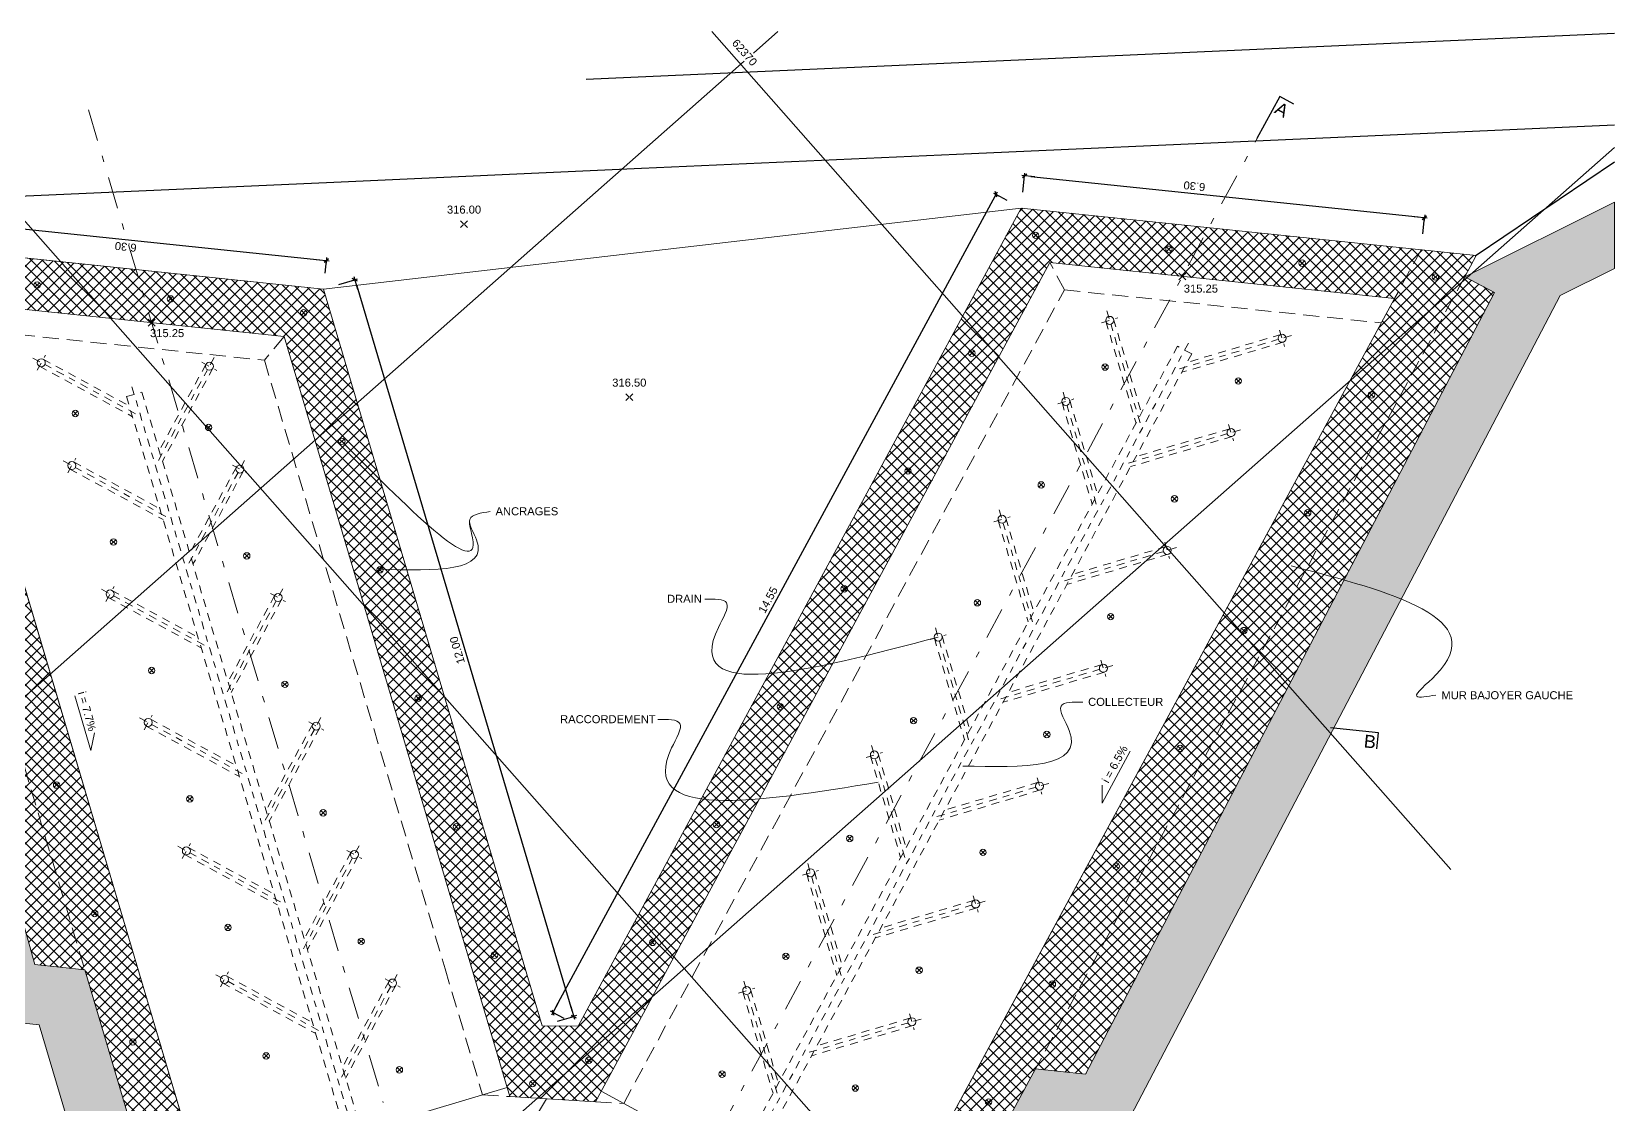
# Model space of a CAD drawing. Extents: x -88.6 to -49.6, y 115 to 143.7.
# Drawn here: x -74.33 to -49.61, y 126.92 to 143.67 of the extents above; entities that cross this region are included whole.
import ezdxf
from ezdxf.enums import TextEntityAlignment as Align

# ---------------------------------------------------------------- set-up
doc = ezdxf.new("R2010")
doc.units = 0
for name, pattern in [('TRATTEGGIATA', [0.75, 0.5, -0.25]), ('TRATTEGGIATA2', [0.375, 0.25, -0.125]), ('TRATTOPUNTO2', [0.5, 0.25, -0.125, 0, -0.125])]:
    doc.linetypes.add(name, pattern=pattern)
doc.layers.add('contorno', color=5, linetype='Continuous', plot=False)
for name, color, linetype in [('coordinate', 2, 'Continuous'), ('curve livello 1m', 2, 'Continuous'), ('LIN010CO', 2, 'Continuous'), ('LIN018CO', 6, 'Continuous'), ('LIN07CO', 4, 'Continuous'), ('progetto', 2, 'TRATTEGGIATA2'), ('TRATTEGGI', 2, 'Continuous')]:
    doc.layers.add(name, color=color, linetype=linetype)
for name, color, linetype, lineweight in [('LIN025CO', 7, 'Continuous', 25), ('LIN035CO', 1, 'Continuous', 35), ('TEXT035', 1, 'Continuous', 35), ('TEXT050', 3, 'Continuous', 50)]:
    doc.layers.add(name, color=color, linetype=linetype, lineweight=lineweight)
doc.styles.add('ARIAL', font='arial.ttf')
doc.linetypes.add('ROCK', pattern='A,0.25,-0.18,["<",Standard,S=0.18,R=90,X=0,Y=-0.09],0,["-",Standard,S=0.18,R=45,X=-0.111213,Y=-0.238491],0.25', length=0.6799999999999999)
doc.dimstyles.new('50', dxfattribs={"dimscale": 0.5, "dimtxt": 0.25, "dimasz": 0.2, "dimexe": 0, "dimexo": 0.5, "dimgap": 0.1, "dimtad": 1, "dimzin": 4, "dimdsep": 46, "dimtxsty": 'ARIAL', "dimblk1": 'LINE', "dimblk2": 'LINE', "dimsah": 1, "dimcen": 2.5, "dimclrd": 256, "dimclre": 256, "dimclrt": 1, "dimadec": 0, "dimazin": 0, "dimtfac": 1, "dimtmove": 2, "dimatfit": 3, "dimldrblk": 'LINE', "dimfxl": 1, "dimtvp": 1, "dimtolj": 1, "dimtzin": 0, "dimarcsym": 0})

# ---------------------------------------------------------------- blocks, each defined once
blk = doc.blocks.new('quote')
at = {"layer": 'LIN018CO'}
for p, q in [((0.0007025840397716365, 0.0007025840397716365), (-0.0007025840397716365, -0.0007025840397716365)), ((0.0007025840397716365, -0.0007025840397716365), (-0.0007025840397716365, 0.0007025840397716365))]:
    blk.add_line(p, q, dxfattribs=at)
at = {"layer": 'LIN035CO'}
for p, q in [((-0.01327856087883106, 0.01327856087883106), (-0.1060660171779944, 0.1060660171779944)), ((0.1060660171779659, 0.1060660171779944), (0.01327856087883106, 0.01327856087883106)), ((-0.01327856087883106, -0.01327856087883106), (-0.1060660171779944, -0.1060660171779944)), ((0.1060660171779659, -0.1060660171779944), (0.01327856087883106, -0.01327856087883106))]:
    blk.add_line(p, q, dxfattribs=at)
at = {"layer": 'TEXT035', "style": 'ARIAL'}
blk.add_attdef('VALORE', text='', height=0.25, dxfattribs=at).set_placement((0, 0.3298607042895583), align=Align.CENTER)
blk = doc.blocks.new('SEZ3')
at = {"layer": 'LIN07CO'}
for p, q in [((7.105427357601002e-15, 1.5), (0, 0)), ((0.5000000000000071, 1.5), (7.105427357601002e-15, 1.5))]:
    blk.add_line(p, q, dxfattribs=at)
at = {"layer": 'TEXT050', "style": 'ARIAL'}
blk.add_attdef('NOME_SEZIONE', text='', height=0.4, dxfattribs=at).set_placement((0.25, 1.166651639040111), align=Align.MIDDLE)
blk = doc.blocks.new('SEZ7')
at = {"layer": 'LIN07CO'}
for p, q in [((1.5, -7.105427357601002e-15), (0, 0)), ((1.5, -0.5000000000000071), (1.5, -7.105427357601002e-15))]:
    blk.add_line(p, q, dxfattribs=at)
at = {"layer": 'TEXT050', "style": 'ARIAL'}
blk.add_attdef('NOME_SEZIONE', text='', height=0.4, dxfattribs=at).set_placement((1.265043686613708, -0.2937478274830809), align=Align.MIDDLE)
blk = doc.blocks.new('LINE')
for p, q in [((-1.60001823273501, 0), (0.4500000000000171, 0)), ((0, 0.4500000000000171), (0, -0.4500000000000171))]:
    blk.add_line(p, q)
at = {"color": 3}
blk.add_line((-0.3181980515162763, -0.3181980515163474), (0.3181980515338978, 0.3181980515339689), dxfattribs=at)
blk = doc.blocks.new('*D13')
at = {"layer": 'Defpoints', "color": 0, "transparency": 16777216}
for p in [(-58.87174884035634, 140.9111107741483), (-66.18631894779924, 128.3523893446284), (-65.79236646230856, 128.1389259050339)]:
    blk.add_point(p, dxfattribs=at)
at = {"layer": 'LIN018CO', "lineweight": -2, "transparency": 16777216}
for p, q in [((-59.31334215201385, 141.0366517952016), (-66.13867812163232, 128.4403117631696)), ((-59.09155488670932, 141.0302128395655), (-59.26570132584695, 141.1245742137428)), ((-66.01217250866159, 128.2580279704511), (-66.18631894779921, 128.3523893446284))]:
    blk.add_line(p, q, dxfattribs=at)
at = {"layer": 'LIN018CO', "lineweight": -2, "transparency": 16777216, "xscale": 0.1, "yscale": 0.1, "zscale": 0.1}
for p, rotation in [((-59.26570132584695, 141.1245742137428), 61.54891853133266), ((-66.18631894779921, 128.3523893446284), 241.5489185313327)]:
    blk.add_blockref('LINE', p, dxfattribs=dict(at, rotation=rotation))
at = {"layer": 'LIN018CO', "color": 1, "lineweight": 0, "transparency": 16777216, "insert": (-62.82608486099659, 134.792707340961), "char_height": 0.125, "attachment_point": 5, "rotation": 61.548918531332674, "style": 'ARIAL'}
blk.add_mtext('\\A1;14.55', dxfattribs=at)
blk = doc.blocks.new('*D14')
at = {"layer": 'Defpoints', "color": 0, "transparency": 16777216}
for p in [(-69.77164215911763, 139.6461574880668), (-66.3538332158787, 128.1438994385971), (-65.86219763292394, 128.2899852319266)]:
    blk.add_point(p, dxfattribs=at)
at = {"layer": 'LIN018CO', "lineweight": -2, "transparency": 16777216}
for p, q in [((-69.53199793508595, 139.7173659558797), (-69.28000657616288, 139.7922432813963)), ((-69.25152318903773, 139.6963855917836), (-65.8906810200491, 128.3858429215393)), ((-66.11418899184702, 128.21510790641), (-65.86219763292395, 128.2899852319266))]:
    blk.add_line(p, q, dxfattribs=at)
at = {"layer": 'LIN018CO', "lineweight": -2, "transparency": 16777216, "xscale": 0.1, "yscale": 0.1, "zscale": 0.1}
for p, rotation in [((-69.28000657616288, 139.7922432813963), 106.5489185315003), ((-65.86219763292395, 128.2899852319266), 286.5489185315003)]:
    blk.add_blockref('LINE', p, dxfattribs=dict(at, rotation=rotation))
at = {"layer": 'LIN018CO', "color": 1, "lineweight": 0, "transparency": 16777216, "insert": (-67.68020888307677, 134.0086940030178), "char_height": 0.125, "attachment_point": 5, "rotation": 106.54891853150035, "style": 'ARIAL'}
blk.add_mtext('\\A1;12.00', dxfattribs=at)
blk = doc.blocks.new('*D15')
at = {"layer": 'Defpoints', "color": 0, "transparency": 16777216}
for p in [(-76.01568406115258, 140.2970432302245), (-69.72495255055826, 140.0940577158055), (-69.7716421591031, 139.6461574880669)]:
    blk.add_point(p, dxfattribs=at)
at = {"layer": 'LIN018CO', "lineweight": -2, "transparency": 16777216}
for p, q in [((-75.98976423291207, 140.5456959247685), (-75.96899445260775, 140.7449434579633)), ((-75.86953337479017, 140.7345755266671), (-69.82441362837582, 140.1044256471018)), ((-69.74572233086255, 139.8948101826109), (-69.72495255055823, 140.0940577158056))]:
    blk.add_line(p, q, dxfattribs=at)
at = {"layer": 'LIN018CO', "lineweight": -2, "transparency": 16777216, "xscale": 0.1, "yscale": 0.1, "zscale": 0.1}
for p, rotation in [((-75.96899445260775, 140.7449434579633), 174.0489185325562), ((-69.72495255055823, 140.0940577158056), 354.0489185325562)]:
    blk.add_blockref('LINE', p, dxfattribs=dict(at, rotation=rotation))
at = {"layer": 'LIN018CO', "color": 1, "lineweight": 0, "transparency": 16777216, "insert": (-72.85877886946577, 140.3062499701402), "char_height": 0.125, "attachment_point": 5, "rotation": 174.04891853255623, "style": 'ARIAL'}
blk.add_mtext('\\A1;6.30', dxfattribs=at)
blk = doc.blocks.new('*D16')
at = {"layer": 'Defpoints', "color": 0, "transparency": 16777216}
for p in [(-58.87174884035634, 140.9111107741483), (-52.57538340144154, 140.7621723570348), (-52.62770693840138, 140.2602250319469)]:
    blk.add_point(p, dxfattribs=at)
at = {"layer": 'LIN018CO', "lineweight": -2, "transparency": 16777216}
for p, q in [((-58.84582901211365, 141.159763468692), (-58.81942530339643, 141.4130580992361)), ((-58.71996422557893, 141.402690167939), (-52.67484447925899, 140.7725402883318)), ((-52.60178711015871, 140.5088777264907), (-52.5753834014415, 140.7621723570347))]:
    blk.add_line(p, q, dxfattribs=at)
at = {"layer": 'LIN018CO', "lineweight": -2, "transparency": 16777216, "xscale": 0.1, "yscale": 0.1, "zscale": 0.1}
for p, rotation in [((-58.81942530339643, 141.4130580992361), 174.0489185320704), ((-52.5753834014415, 140.7621723570347), 354.0489185320704)]:
    blk.add_blockref('LINE', p, dxfattribs=dict(at, rotation=rotation))
at = {"layer": 'LIN018CO', "color": 1, "lineweight": 0, "transparency": 16777216, "insert": (-56.16747140966618, 141.2534142686491), "char_height": 0.125, "attachment_point": 5, "rotation": 174.04891853207045, "style": 'ARIAL'}
blk.add_mtext('\\A1;6.30', dxfattribs=at)

msp = doc.modelspace()

# ---------------------------------------------------------------- hatches: boundary and pattern name
at = {"layer": 'TRATTEGGI', "lineweight": 0}
h = msp.add_hatch(dxfattribs=at)
h.set_pattern_fill('AR-CONC', color=256, scale=0.1, angle=-138.5691721963736, style=0)
h.set_pattern_definition([(49.99999999999999, (0, 0), (0.7172601826007534, -0.06275213498259524), [0.07500000000000001, -0.8250000000000001]), (355, (0, 0), (-0.1387513336129998, 0.7521921337000119), [0.05999999999999999, -0.6599999999999999]), (100.4514, (0.05977167999662925, -0.005229340007645078), (0.5785093817140218, 0.6894395420609536), [0.06374019000000002, -0.701142112]), (46.18419999999999, (0, 0.1999999999970896), (1.067241048625645, -0.1655190143290182), [0.1125, -1.2375]), (96.6356, (0.08893674499995541, 0.1862066929897992), (0.9346627055487035, 0.9741178709004416), [0.09561028799999999, -1.051713]), (351.1842, (0, 0.1999999999970896), (0.9346619451336272, 0.9741186009253244), [0.09, -0.99]), (20.99999999999998, (0.09999999999854481, 0.1499999999796273), (0.5969070521184617, -0.4026188906653389), [0.07500000000000001, -0.8250000000000001]), (325.9999999999999, (0.09999999999854481, 0.1499999999796273), (0.2433153319215818, 0.7251500450468531), [0.05999999999999998, -0.6599999999999999]), (71.45139999999999, (0.1497422329921392, 0.1164483939937782), (0.84022262858149, 0.3225304967099523), [0.06374019, -0.7011421119999999]), (37.50000000000001, (0, 0), (0.01215985531729075, 0.3328938538313115), [0, -0.652, 0, -0.67, 0, -0.6625000000000001]), (7.499999999999984, (0, 0), (0.2630695374421487, 0.3944117118823601), [0, -0.382, 0, -0.6369999999999999, 0, -0.2524999999999999]), (327.5, (-0.2230000000126893, 0), (0.533822436172409, -0.02255487173437992), [0, -0.25, 0, -0.78, 0, -1.035]), (317.5, (-0.3229999999894062, -1.455191522836685e-11), (0.5831861693423862, 0.1001049823323176), [0, -0.325, 0, -0.518, 0, -0.735])])
h.paths.add_polyline_path([(-49.60882907468476, 139.9676284061716), (-50.45756051797798, 139.5445766810299), (-57.33710068441724, 126.4014853021654), (-58.12785915101995, 126.4839148277097), (-59.95985251236561, 123.102922094331), (-60.35550339574547, 123.3173058120447), (-64.88096661689633, 114.9654424326873), (-65.93562498871324, 114.9654424326291), (-60.72902700787381, 124.5743582236028), (-60.33337612449395, 124.3599745058891), (-58.64796962798573, 127.4704372606939), (-57.86682689189911, 127.3890100893768), (-51.47844918927149, 139.5937548654765), (-51.94625943019491, 139.8386226252769), (-49.60882907468476, 141.0037190196017)])
edge = h.paths.add_edge_path()
edge.add_line((-77.33774669887498, 140.071844835722), (-74.27580599449936, 129.0994999788577))
edge.add_line((-74.2758059944972, 129.0994999788527), (-73.498925879397, 129.0185171478193))
edge.add_line((-73.49892587939394, 129.0185171478224), (-72.46164685103112, 125.5276692825647))
edge.add_line((-72.46164685103577, 125.5276692825719), (-72.03028724775677, 125.6558445245582))
edge.add_line((-72.03028724775504, 125.6558445245464), (-71.13216206878349, 122.633303551443))
edge.add_arc((-75.58954463563714, 121.3088260500954), 4.649999999887555, -28.451081468479572, 16.548918532263997, ccw=False)
edge.add_line((-71.50115217357234, 119.0935276334203), (-73.73795812937476, 114.9654424327234))
edge.add_line((-73.73795812937169, 114.9654424327164), (-74.79261650115522, 114.9654424326871))
edge.add_line((-74.7926165011595, 114.9654424326873), (-72.3164401854216, 119.5352920331225))
edge.add_arc((-75.5895446356808, 121.3088260501245), 3.722718852108987, -28.45108146843931, 16.5489185315883)
edge.add_line((-72.02103235328104, 122.3691824723501), (-72.65503645323032, 124.5028531611004))
edge.add_line((-72.6550364532377, 124.5028531611024), (-73.08639605651669, 124.374677919116))
edge.add_line((-73.08639605651842, 124.3746779190988), (-74.21131610104432, 128.1604719327098))
edge.add_line((-74.21131610103475, 128.1604719327297), (-74.9993958874972, 128.2426222297361))
edge.add_line((-74.9993958874984, 128.2426222297217), (-78.03646553397392, 139.1258426225193))
edge.add_line((-78.03646553397266, 139.1258426225249), (-78.51093496736651, 139.1236480900319))
edge.add_line((-78.51093496737303, 139.1236480900407), (-78.51093496739071, 140.0195107638502))
edge.add_line((-78.51093496738758, 140.0195107638574), (-77.73684838899806, 140.0545194884942))
edge.add_line((-77.73684838899499, 140.0545194884908), (-77.33774669908634, 140.0718448365237))
h = msp.add_hatch(dxfattribs=at)
h.set_pattern_fill('ANSI37', color=256, angle=-138.5691721963736, style=0)
h.set_pattern_definition([(44.99999999999996, (0, 0), (-0.08838834764831842, 0.08838834764831846), []), (135, (0, 0), (-0.08838834764831846, -0.08838834764831842), [])])
edge = h.paths.add_edge_path()
edge.add_line((-51.94625943015853, 139.8386226252624), (-51.76645977958754, 140.1704476882059))
edge.add_line((-51.76645977958833, 140.1704476882151), (-58.87174884048925, 140.9111107741509))
edge.add_line((-58.87174884049455, 140.9111107741483), (-65.79236646237642, 128.1389259050277))
edge.add_line((-65.79236646237405, 128.1389259050338), (-66.35383321581422, 128.1438994386309))
edge.add_line((-66.35383321581321, 128.1438994386262), (-69.77164215910754, 139.6461574880718))
edge.add_line((-69.77164215910307, 139.6461574880668), (-76.87693121999018, 140.386820573976))
edge.add_line((-76.87693121999473, 140.3868205739855), (-76.79059113941899, 140.0962525804279))
edge.add_line((-76.79059113941912, 140.0962525804207), (-77.33774669907959, 140.0718448365021))
edge.add_line((-77.33774669908598, 140.0718448365078), (-74.27580599448241, 129.0994999788354))
edge.add_line((-74.27580599448265, 129.0994999788381), (-73.49892587938245, 129.0185171478047))
edge.add_line((-73.49892587937211, 129.0185171477933), (-72.46164685100929, 125.5276692825356))
edge.add_line((-72.46164685100666, 125.5276692825282), (-72.03028724772767, 125.6558445245146))
edge.add_line((-72.03028724774049, 125.6558445245173), (-71.13216206876893, 122.6333035514139))
edge.add_arc((-75.58954463563714, 121.3088260500663), 4.649999999894156, -28.451081468395387, 16.548918532301684, ccw=False)
edge.add_line((-71.50115217356506, 119.0935276333767), (-73.73795812936748, 114.9654424326797))
edge.add_line((-73.73795812935714, 114.9654424326873), (-73.339879907913, 114.9654424326907))
edge.add_line((-73.33987990791502, 114.9654424326873), (-71.1934237086563, 118.9267847417933))
edge.add_arc((-75.58954463571717, 121.3088260500663), 4.999999999968144, -28.45108146809561, 16.54891853188982)
edge.add_line((-70.79666015512339, 122.7329954063607), (-71.69478533409495, 125.7555363794641))
edge.add_line((-71.69478533408983, 125.7555363794527), (-75.76904249270552, 139.4669983059413))
edge.add_line((-75.7690424927132, 139.466998305943), (-70.38624774949176, 138.9058899072192))
edge.add_line((-70.38624774948403, 138.9058899072115), (-66.86041664911998, 127.0400952328751))
edge.add_line((-66.86041664911318, 127.0400952328782), (-65.52170914996398, 126.959199208014))
edge.add_line((-65.52170914996532, 126.9591992080095), (-58.423030150812, 140.0600011098629))
edge.add_line((-58.42303015082143, 140.0600011098577), (-53.04023540770112, 139.4988927114134))
edge.add_line((-53.04023540769413, 139.4988927114027), (-61.03675547278112, 124.7411011151534))
edge.add_line((-61.03675547278544, 124.7411011151707), (-66.3337032101517, 114.9654424326872))
edge.add_line((-66.33370321014809, 114.9654424326873), (-65.93562498866415, 114.9654424326676))
edge.add_line((-65.93562498867686, 114.9654424326582), (-60.72902700788322, 124.5743582235836))
edge.add_line((-60.72902700788109, 124.5743582236028), (-60.33337612449866, 124.3599745058851))
edge.add_line((-60.33337612450123, 124.35997450586), (-58.64796962799065, 127.4704372606615))
edge.add_line((-58.64796962797118, 127.4704372606793), (-57.86682689188705, 127.3890100893738))
edge.add_line((-57.86682689190638, 127.3890100893768), (-51.47844918926906, 139.5937548654921))
edge.add_line((-51.47844918926421, 139.5937548654765), (-51.94625943016929, 139.8386226252606))

# ---------------------------------------------------------------- linework, layer by layer
at = {"layer": 'contorno', "lineweight": 0, "ltscale": 0.5, "flags": 128}
for points in [[(-60.33337612450123, 124.35997450586), (-58.64796962797118, 127.4704372606793), (-57.86682689190638, 127.3890100893768), (-51.47844918926421, 139.5937548654765), (-51.94625943015853, 139.8386226252624), (-51.76645977958833, 140.1704476882151), (-58.87174884049455, 140.9111107741483), (-65.79236646237405, 128.1389259050338), (-66.35383321581321, 128.1438994386262), (-69.77164215910307, 139.6461574880668), (-76.87693121999473, 140.3868205739855)], [(-77.33774669908598, 140.0718448365078), (-74.27580599448265, 129.0994999788381), (-73.49892587937211, 129.0185171477933), (-72.46164685100666, 125.5276692825282)], [(-71.69478533408983, 125.7555363794527), (-75.7690424927132, 139.466998305943), (-70.3862477494913, 138.9058899072261), (-70.38624774948403, 138.9058899072115), (-66.86041664911318, 127.0400952328782), (-66.86041664911318, 127.0400952328782), (-65.52170914996532, 126.9591992080095), (-65.52170914996532, 126.9591992080095), (-58.42303015082143, 140.0600011098577), (-53.04023540769413, 139.4988927114027), (-61.03675547278544, 124.7411011151707)]]:
    msp.add_lwpolyline(points, dxfattribs=at)
msp.add_lwpolyline([(-49.60882907468476, 139.9676284061716), (-50.45756051797798, 139.5445766810299), (-57.33710068441724, 126.4014853021654), (-58.12785915101995, 126.4839148277097), (-59.95985251236561, 123.102922094331), (-60.35550339574547, 123.3173058120447), (-64.88096661689633, 114.9654424326873), (-65.93562498871324, 114.9654424326291), (-60.72902700787381, 124.5743582236028), (-60.33337612449395, 124.3599745058891), (-58.64796962798573, 127.4704372606939), (-57.86682689189911, 127.3890100893768), (-51.47844918927149, 139.5937548654765), (-51.94625943019491, 139.8386226252769), (-49.60882907468476, 141.0037190196017)], close=True, dxfattribs=at)
msp.add_lwpolyline([(-77.33774669887498, 140.071844835722), (-74.2758059944972, 129.0994999788527), (-73.49892587939394, 129.0185171478224), (-72.46164685103577, 125.5276692825719), (-72.03028724775504, 125.6558445245464), (-71.13216206877405, 122.6333035514399, -0.1989123673826152), (-71.50115217357234, 119.0935276334203), (-73.73795812937169, 114.9654424327164), (-74.7926165011595, 114.9654424326873), (-72.31644018541556, 119.5352920331206, 0.1989123673798568), (-72.02103235328104, 122.3691824723501), (-72.6550364532377, 124.5028531611024), (-73.08639605651842, 124.3746779190988), (-74.21131610103475, 128.1604719327297), (-74.9993958874984, 128.2426222297217), (-78.03646553397266, 139.1258426225249), (-78.51093496737303, 139.1236480900407), (-78.51093496738758, 140.0195107638574), (-77.73684838899499, 140.0545194884908), (-77.33774669908598, 140.0718448365078)], format="xyb", dxfattribs=at)
at = {"layer": 'coordinate', "linetype": 'Continuous', "lineweight": 0}
for p, q in [((-59.2926939286117, 123.5515713475615), (-77.04469954347587, 143.6654424326844)), ((-56.63791250965005, 135.6558149625052), (-63.70701180044125, 143.6654424326844)), ((-62.6748595333047, 143.6654424326844), (-63.05564180041256, 143.3293734126783)), ((-63.19928946494474, 143.2025935334241), (-79.37398685466906, 128.9272052869637)), ((-49.60882907466294, 141.8595103166444), (-56.6379125096355, 135.6558149625198)), ((-56.63791250964277, 135.6558149625344), (-68.149596530071, 125.4958870947739)), ((-52.16437102582131, 130.5870785813167), (-56.63791250965005, 135.6558149625344))]:
    msp.add_line(p, q, dxfattribs=at)
at = {"layer": 'curve livello 1m'}
msp.add_line((-49.60882907468476, 141.6298735547898), (-51.76645977955195, 140.170447688186), dxfattribs=at)
at = {"layer": 'LIN010CO', "linetype": 'TRATTOPUNTO2', "lineweight": 0, "ltscale": 2}
for p, q in [((-73.44101430662704, 142.4455975982273), (-68.83590248860128, 126.9476030185033)), ((-54.98116381167347, 142.381900659966), (-63.58191558056569, 126.5089832979284))]:
    msp.add_line(p, q, dxfattribs=at)
at = {"layer": 'LIN010CO', "color": 3, "lineweight": 0, "ltscale": 0.5}
for p, q in [((-65.7923664623886, 128.1389259050338), (-58.8717488405091, 140.9111107741483)), ((-58.8717488405091, 140.9111107741483), (-51.76645977958106, 140.1704476882151)), ((-49.60882907468476, 141.0037190196017), (-51.94625943019491, 139.8386226252769)), ((-76.87693122000928, 140.3868205739855), (-69.77164215910307, 139.6461574880668)), ((-51.76645977958106, 140.1704476882151), (-51.94625943019491, 139.8386226252769)), ((-58.42303015084326, 140.0600011098431), (-53.04023540770868, 139.4988927114318)), ((-51.94625943019491, 139.8386226252769), (-51.47844918927149, 139.5937548654765)), ((-75.7690424927132, 139.4669983059721), (-71.69478533413348, 125.7555363794818)), ((-69.77164215911762, 139.6461574880668), (-66.35383321586414, 128.1438994385971)), ((-53.04023540770868, 139.4988927114318), (-61.03675547279272, 124.7411011151999)), ((-66.35383321582776, 128.1438994386262), (-65.79236646230856, 128.1389259050338)), ((-66.86041664911318, 127.0400952328782), (-65.52170914996532, 126.9591992080095))]:
    msp.add_line(p, q, dxfattribs=at)
at = {"layer": 'LIN010CO', "linetype": 'TRATTEGGIATA', "lineweight": 0, "ltscale": 0.5}
for p, q in [((-52.62770693841594, 140.2602250319324), (-53.04023540770868, 139.4988927114318)), ((-76.79059113941912, 140.0962525804207), (-73.49892587938666, 129.0185171478079)), ((-58.19867080602125, 139.6344462777633), (-58.42303015083598, 140.0600011098577)), ((-51.94625943024585, 139.8386226252478), (-58.64796962800028, 127.4704372606793)), ((-65.08118672572891, 126.9325791188894), (-58.19867080607219, 139.6344462777924)), ((-58.19867080607219, 139.6344462777924), (-53.24649964238779, 139.1182265512616)), ((-75.64572170844622, 139.0519758436276), (-70.69355054468178, 138.5357561168057)), ((-70.38624774948403, 138.9058899072406), (-70.69355054468178, 138.5357561168057)), ((-70.69355054468178, 138.5357561168057), (-67.87048873319145, 129.0350537708873))]:
    msp.add_line(p, q, dxfattribs=at)
at = {"layer": 'LIN010CO', "linetype": 'TRATTOPUNTO2', "lineweight": 0, "ltscale": 0.5}
for p, q in [((-57.61709050821082, 139.1205860874761), (-57.36262936048297, 139.1961972919962)), ((-57.53347735758871, 139.3051813043858), (-56.98634002992185, 137.4638511304074)), ((-54.65167294807907, 138.9214549138997), (-56.49300312180276, 138.3743175854761)), ((-54.83626816503966, 139.0050680644636), (-54.760656960505, 138.750606916743)), ((-56.26044187292428, 138.8035155886464), (-64.92669644714624, 122.8097110484669)), ((-74.31134034621209, 138.5696300378622), (-72.62243877892615, 137.6544975005527)), ((-74.23993524224352, 138.3799780824193), (-74.11346923471137, 138.6133744810504)), ((-71.47920760666602, 138.5757583349769), (-72.39434014410654, 136.8868567677564)), ((-71.66885956232727, 138.5043532307172), (-71.43546316369611, 138.3778872231633)), ((-72.76148196157737, 138.1224319552275), (-68.63549314568081, 124.2368728569563)), ((-58.21920649734238, 138.0396498418559), (-57.6720691696828, 136.1983196678921)), ((-58.30281964797177, 137.8550546249462), (-58.0483585002512, 137.9306658294663)), ((-55.44922512098128, 137.4495510535926), (-57.29055529469042, 136.9024137251836)), ((-55.63382033790549, 137.5331642041565), (-55.55820913339267, 137.2787030564359)), ((-73.83450169515709, 136.9648822877207), (-72.14560012787115, 136.0497497504111)), ((-73.76309659120307, 136.7752303322923), (-73.63663058367092, 137.0086267309234)), ((-71.00236895562557, 136.9710105848353), (-71.91750149306608, 135.2821090176149)), ((-71.19202091128682, 136.8996054805757), (-70.95862451266294, 136.7731394730363)), ((-59.29976344832539, 136.0151681834395), (-59.04530230061937, 136.0907793879596)), ((-59.216150297696, 136.1997634003492), (-58.6690129700437, 134.3584332263999)), ((-56.44616892132763, 135.6096646120859), (-58.28749909505132, 135.0625272836915)), ((-56.63076413826639, 135.6932777626644), (-56.55515293374629, 135.4388166149583)), ((-73.16704613389447, 134.7692884309072), (-73.04058012636233, 135.0026848295383)), ((-73.2384512378485, 134.9589403863356), (-71.54954967055528, 134.0438078490261)), ((-70.40631849829515, 134.9650686834502), (-71.32145103575021, 133.2761671162298)), ((-70.59597045396367, 134.8936635792052), (-70.36257405532524, 134.7671975716657)), ((-60.29670724872994, 134.175281741962), (-60.04224610100209, 134.2508929464821)), ((-60.213094098086, 134.3598769588716), (-59.6659567704337, 132.5185467848933)), ((-57.44311272171763, 133.7697781706083), (-59.28444289544132, 133.2226408421848)), ((-57.62770793864911, 133.8533913211868), (-57.55209673412901, 133.5989301734808)), ((-72.57099567658588, 132.7633465295512), (-72.44452966906829, 132.9967429281824)), ((-72.6424007805399, 132.9529984849942), (-70.95349921325396, 132.0378659476555)), ((-69.81026804099383, 132.9591267820942), (-70.72540057843435, 131.2702252148738)), ((-69.99991999665508, 132.8877216778201), (-69.7665235980312, 132.7612556702952)), ((-61.2100378984469, 132.519990517394), (-60.66290057079459, 130.6786603434448)), ((-61.29365104907629, 132.3353953004844), (-61.03918990137026, 132.4110065050045)), ((-58.62465173901728, 132.0135048797092), (-58.54904053449718, 131.7590437320032)), ((-58.44005652207852, 131.9298917291308), (-60.28138669580221, 131.3827544007363)), ((-72.04635032318765, 130.94705658358), (-70.35744875589444, 130.0319240462704)), ((-71.97494521924091, 130.7574046281225), (-71.84847921170149, 130.9908010267391)), ((-69.21421758364886, 130.9531848807092), (-70.12935012108937, 129.2642833134742)), ((-69.40386953928828, 130.8817797764495), (-69.1704731406644, 130.7553137689101)), ((-62.29059484944446, 130.4955088590068), (-62.03613370173844, 130.5711200635269)), ((-62.20698169882235, 130.6801040759165), (-61.65984437115549, 128.8387739019381)), ((-59.43700032245397, 130.0900052876532), (-61.27833049616311, 129.5428679592587)), ((-59.62159553938545, 130.1736184382316), (-59.54598433485808, 129.9191572905256)), ((-71.45029986587906, 128.9411146821949), (-69.76139829858585, 128.0259821448853)), ((-71.37889476191049, 128.7514627267519), (-71.25242875437107, 128.9848591253831)), ((-68.61816712632572, 128.9472429793241), (-69.5332996637735, 127.2583414120891)), ((-68.80781908200152, 128.8758378750499), (-68.57442268336308, 128.749371867525)), ((-63.20392549917597, 128.8402176344098), (-62.65678817152366, 126.9988874604314)), ((-63.28753864981263, 128.655622417471), (-63.03307750208478, 128.7312336219911)), ((-60.61853933973907, 128.333731996725), (-60.54292813521897, 128.0792708490189)), ((-60.43394412280759, 128.2501188461465), (-62.27527429653128, 127.7029815177229))]:
    msp.add_line(p, q, dxfattribs=at)
at = {"layer": 'LIN010CO', "linetype": 'TRATTEGGIATA', "lineweight": 0, "ltscale": 0.25}
for p, q in [((-57.42994887835812, 139.1761938066629), (-56.99458308132307, 137.7110183593613)), ((-57.54977099037205, 139.1405895727657), (-57.07880095942528, 137.5555920134211)), ((-54.81626467969181, 138.9377485465957), (-56.28144012682606, 138.5023827490077)), ((-56.42978493392002, 138.7533684422233), (-64.74291500769323, 123.4112646100693)), ((-56.20997888756392, 138.634266376801), (-56.42978493390547, 138.7533684422233)), ((-54.78066044575826, 138.8179264345818), (-56.36565800492826, 138.3469564030529)), ((-74.20647775485122, 138.4417247700912), (-72.75268912998581, 137.6539883509249)), ((-74.1469267221546, 138.5516277932766), (-72.80304112046724, 137.8234424067923)), ((-71.60711287441518, 138.4708957436233), (-72.3352982610304, 137.1270101419941)), ((-56.2099788875712, 138.634266376801), (-64.52308752972021, 123.292202097422)), ((-71.49720985122985, 138.4113447108975), (-72.28494627055625, 136.9575560861122)), ((-72.84576620111329, 137.9672289411392), (-72.60612197702721, 138.0384374089772)), ((-72.84576620111329, 137.9672289411392), (-68.87798055512394, 124.6140851167002)), ((-72.60612197702721, 138.0384374089772), (-68.63833633103059, 124.6852935845236)), ((-58.235500130133, 137.8750581102358), (-57.76453009918623, 136.2900605508912)), ((-58.11567801811907, 137.910662344133), (-57.68031222106947, 136.4454868968314)), ((-55.61381685257948, 137.4658446863032), (-57.07899229971372, 137.0304788887006)), ((-55.5782126186532, 137.3460225742892), (-57.16321017781593, 136.8750525427604)), ((-73.67008807111415, 136.9468800431496), (-72.32620246941224, 136.2186946566508)), ((-73.72963910381077, 136.8369770199497), (-72.27585047894536, 136.0492406007688)), ((-71.13027422337473, 136.8661479934672), (-71.85845960998995, 135.5222623918526)), ((-71.0203712001894, 136.8065969607705), (-71.8081076195158, 135.3528083359561)), ((-59.2324439304939, 136.0351716687437), (-58.7614738995253, 134.4501741093991)), ((-59.11262181846541, 136.0707759026409), (-58.67725602143037, 134.6056004553393)), ((-56.57515641900682, 135.5061361327971), (-58.16015397817682, 135.0351661012683)), ((-56.61076065294037, 135.625958244811), (-58.07593610006734, 135.190592447223)), ((-73.13358864650218, 134.8310351185646), (-71.67980002161494, 134.0432986993837)), ((-73.07403761378373, 134.9409381417645), (-71.73015201209637, 134.2127527552657)), ((-70.53422376605158, 134.8602060920821), (-71.2624091526668, 133.5163204904675)), ((-70.42432074287353, 134.8006550593855), (-71.21205716218537, 133.346866434571)), ((-60.10956561884814, 134.2308894611633), (-59.67419982182037, 132.7657140138472)), ((-60.22938773087662, 134.1952852272661), (-59.7584176999153, 132.610287667907)), ((-57.60770445333037, 133.7860718033189), (-59.07287990045734, 133.3507060057309)), ((-57.57210021939682, 133.6662496912904), (-59.15709777855955, 133.1952796597761)), ((-72.53753818919358, 132.8250932172086), (-71.08374956431362, 132.0373567980278)), ((-72.47798715648241, 132.934996240394), (-71.13410155479505, 132.2068108539243)), ((-69.93817330874299, 132.8542641907261), (-70.66635869535821, 131.5103785891115)), ((-69.82827028557222, 132.7947131580149), (-70.61600670488406, 131.3409245332296)), ((-61.2263315312448, 132.3553987857886), (-60.75536150029075, 130.7704012264439)), ((-61.10650941920903, 132.3910030196857), (-60.67114362218126, 130.9258275723842)), ((-58.56904401975771, 131.826363249842), (-60.15404157892772, 131.3553932183131)), ((-58.60464825369127, 131.9461853618559), (-60.06982370081823, 131.5108195642679)), ((-71.94148773184133, 130.8191513158235), (-70.4876991069541, 130.0314148966427)), ((-71.88193669912289, 130.9290543390089), (-70.53805109743553, 130.2008689525101)), ((-69.34212285139074, 130.848322289341), (-70.07030823800596, 129.5044366877119)), ((-69.23221982821269, 130.7887712566298), (-70.01995624753908, 129.3349826318299)), ((-62.10345321958448, 130.5511165782082), (-61.66808742254216, 129.085941130892)), ((-62.22327533159842, 130.515512344311), (-61.75230530065164, 128.9305147849518)), ((-59.60159205404489, 130.1062989203638), (-61.06676750117913, 129.6709331227758)), ((-59.56598782011861, 129.9864768083353), (-61.15098537928134, 129.515506776821)), ((-71.34543727453274, 128.8132094144385), (-69.8916486496455, 128.0254729952576)), ((-71.28588624182157, 128.9231124376092), (-69.94200064012693, 128.194927051125)), ((-68.74607239408215, 128.8423803879559), (-69.47425778069737, 127.4984947863268)), ((-68.63616937088955, 128.7828293552448), (-69.42390579021594, 127.3290407304448)), ((-63.22021913196659, 128.6756259028043), (-62.74924910101981, 127.0906283434451)), ((-63.1003970199381, 128.7112301367015), (-62.66503122291033, 127.2460546893853)), ((-60.56293162048678, 128.1465903668286), (-62.14792917964951, 127.6756203353143)), ((-60.59853585441306, 128.2664124788571), (-62.0637113015473, 127.8310466812691))]:
    msp.add_line(p, q, dxfattribs=at)
at = {"layer": 'LIN010CO', "color": 3, "linetype": 'ROCK', "lineweight": 0, "ltscale": 0.5, "flags": 128}
for points in [[(-77.33774669908598, 140.0718448365078), (-74.27580599448265, 129.0994999788381), (-73.49892587939394, 129.0185171477933)], [(-58.64796962800028, 127.4704372606793), (-57.86682689191366, 127.3890100893623), (-51.47844918927149, 139.5937548654765), (-51.47844918927149, 139.5937548654765)], [(-60.72902700788836, 124.5743582235737), (-60.3333761245085, 124.3599745058746), (-58.64796962800028, 127.4704372606793)]]:
    msp.add_lwpolyline(points, dxfattribs=at)
at = {"layer": 'LIN010CO', "color": 3, "lineweight": 0, "ltscale": 0.5, "flags": 128}
for points in [[(-65.52170914996532, 126.9591992080095), (-58.42303015083598, 140.0600011098577)], [(-75.7690424927132, 139.4669983059721), (-70.3862477494913, 138.9058899072261), (-70.38624774949858, 138.9058899072261)], [(-70.38624774949858, 138.9058899072261), (-66.86041664911318, 127.0400952328782)]]:
    msp.add_lwpolyline(points, dxfattribs=at)
at = {"layer": 'LIN010CO', "color": 3, "linetype": 'ROCK', "lineweight": 0, "ltscale": 0.5, "flags": 128}
msp.add_lwpolyline([(-73.49892587938666, 129.0185171478079), (-72.46164685102121, 125.5276692825573), (-72.03028724774049, 125.6558445245464), (-71.13216206878133, 122.6333035514253, -0.1989123673826152), (-71.50115217356506, 119.0935276333912), (-73.73795812937169, 114.9654424326873)], format="xyb", dxfattribs=at)
at = {"layer": 'LIN018CO'}
msp.add_line((-59.88320061274135, 141.7513595389464), (-49.60882907469204, 142.2096829990478), dxfattribs=at)
at = {"layer": 'LIN018CO', "linetype": 'Continuous', "lineweight": 0}
for p, q in [((-58.68274483479036, 140.4502006030089), (-58.61203415662749, 140.5209112811426)), ((-58.61203415662749, 140.4502006029943), (-58.68274483476853, 140.5209112811426)), ((-56.60139753399562, 140.2332386891503), (-56.53068685583276, 140.3039493672841)), ((-56.53068685583276, 140.2332386891358), (-56.6013975339738, 140.3039493672841)), ((-54.52005023320817, 140.0162767752627), (-54.44933955505985, 140.0869874533819)), ((-54.4493395550453, 140.0162767752481), (-54.52005023320089, 140.0869874533819)), ((-74.27699489447696, 139.6745921872061), (-74.20628421633592, 139.7453028653545)), ((-74.20628421632864, 139.6745921872061), (-74.27699489446968, 139.7453028653545)), ((-52.43870293236978, 139.799314861375), (-52.36799225422146, 139.8700255394942)), ((-52.36799225419963, 139.7993148613605), (-52.4387029323625, 139.8700255395088)), ((-72.1956475935076, 139.4576302734349), (-72.12493691534473, 139.5283409515832)), ((-72.12493691534473, 139.4576302734349), (-72.19564759348577, 139.5283409515832)), ((-70.11430029256735, 139.2406683596055), (-70.04358961441903, 139.3113790377247)), ((-70.04358961441176, 139.2406683596055), (-70.1143002925528, 139.3113790377538)), ((-59.67968863515125, 138.6103141615167), (-59.60897795700293, 138.6810248396505)), ((-59.60897795698111, 138.6103141615167), (-59.6796886351367, 138.6810248396505)), ((-57.59834133434924, 138.3933522476727), (-57.52763065620093, 138.4640629257919)), ((-57.52763065618637, 138.3933522476582), (-57.59834133434197, 138.4640629258065)), ((-55.51699403357634, 138.176390333756), (-55.44628335541347, 138.2471010119043)), ((-55.44628335541347, 138.176390333756), (-55.51699403355451, 138.2471010119043)), ((-53.43564673273795, 137.9594284198829), (-53.36493605457508, 138.0301390980167)), ((-53.36493605457508, 137.9594284198683), (-53.43564673271612, 138.0301390980167)), ((-73.68094443716836, 137.6686502858211), (-73.6102337590055, 137.7393609639694)), ((-73.6102337590055, 137.6686502858211), (-73.68094443714654, 137.7393609639694)), ((-71.59959713618446, 137.4516883720498), (-71.52888645803614, 137.5223990501981)), ((-71.52888645802886, 137.4516883720498), (-71.59959713617718, 137.5223990501981)), ((-69.5182498352442, 137.2347264582204), (-69.44753915708134, 137.3054371363542)), ((-69.44753915708134, 137.2347264582204), (-69.51824983523693, 137.3054371363687)), ((-60.67663243551942, 136.7704277200392), (-60.60592175735655, 136.8411383981584)), ((-60.60592175735655, 136.7704277200246), (-60.67663243549759, 136.8411383981729)), ((-58.59528513471741, 136.5534658061661), (-58.52457445656182, 136.6241764843144)), ((-58.52457445655455, 136.5534658061661), (-58.59528513469559, 136.6241764843144)), ((-56.51393783392996, 136.3365038922784), (-56.44322715577437, 136.4072145704267)), ((-56.44322715576709, 136.3365038922784), (-56.51393783390813, 136.4072145704267)), ((-54.43259053309885, 136.1195419783908), (-54.36187985493598, 136.1902526565245)), ((-54.36187985493598, 136.1195419783908), (-54.43259053309157, 136.1902526565391)), ((-73.0848939798525, 135.6627083844651), (-73.01418330170418, 135.7334190625988)), ((-73.01418330168235, 135.6627083844651), (-73.08489397984522, 135.7334190626134)), ((-71.00354667887586, 135.4457464706938), (-70.93283600072027, 135.5164571488131)), ((-70.932836000713, 135.4457464706938), (-71.00354667885404, 135.5164571488422)), ((-68.92219937792834, 135.2287845568499), (-68.85148869978002, 135.2994952349836)), ((-68.85148869976547, 135.2287845568353), (-68.92219937792106, 135.2994952349836)), ((-61.67357623588759, 134.9305412785325), (-61.60286555772473, 135.0012519566662)), ((-61.60286555772473, 134.9305412785179), (-61.67357623586577, 135.0012519566662)), ((-59.59222893509286, 134.7135793646885), (-59.52151825692999, 134.7842900428077)), ((-59.52151825692272, 134.7135793646739), (-59.59222893506376, 134.7842900428077)), ((-57.51088163430541, 134.4966174507863), (-57.44017095615709, 134.5673281289201)), ((-57.44017095613526, 134.4966174507717), (-57.51088163429085, 134.5673281289201)), ((-55.42953433346702, 134.2796555368986), (-55.3588236553187, 134.3503662150324)), ((-55.3588236553187, 134.2796555368841), (-55.42953433345974, 134.3503662150324)), ((-72.48884352252935, 133.6567664831091), (-72.41813284438103, 133.7274771612283)), ((-72.41813284437376, 133.6567664830945), (-72.48884352252207, 133.7274771612429)), ((-70.40749622155272, 133.4398045693088), (-70.33678554338985, 133.5105152474571)), ((-70.33678554338985, 133.4398045693088), (-70.40749622153089, 133.5105152474571)), ((-68.32614892060519, 133.2228426554793), (-68.25543824245688, 133.2935533336276)), ((-68.25543824245688, 133.2228426554793), (-68.32614892059792, 133.2935533336276)), ((-62.67052003625577, 133.0906548370403), (-62.59980935810745, 133.1613655151887)), ((-62.59980935808562, 133.0906548370403), (-62.67052003624121, 133.1613655151887)), ((-60.58917273545376, 132.8736929231818), (-60.51846205730544, 132.9444036013301)), ((-60.51846205729089, 132.8736929231818), (-60.58917273544648, 132.9444036013301)), ((-58.50782543468085, 132.6567310092942), (-58.43711475651799, 132.7274416874134)), ((-58.43711475651799, 132.6567310092942), (-58.50782543465903, 132.7274416874425)), ((-56.42647813384247, 132.4397690954065), (-56.3557674556796, 132.5104797735548)), ((-56.3557674556796, 132.4397690954065), (-56.42647813382064, 132.5104797735548)), ((-73.97414036619739, 131.8677864954952), (-73.90342968803452, 131.938497173629)), ((-73.90342968803452, 131.8677864954952), (-73.97414036617556, 131.938497173629)), ((-71.89279306519893, 131.6508245816949), (-71.82208238705061, 131.7215352598432)), ((-71.82208238705061, 131.6508245816949), (-71.89279306519165, 131.7215352598432)), ((-69.81144576422957, 131.4338626679237), (-69.7407350860667, 131.5045733460574)), ((-69.7407350860667, 131.4338626679237), (-69.81144576420775, 131.504573346072)), ((-67.73009846327477, 131.2169007540942), (-67.65938778512646, 131.287611432228)), ((-67.65938778512646, 131.2169007540942), (-67.7300984632675, 131.287611432228)), ((-63.66746383662394, 131.2507683955628), (-63.59675315846107, 131.3214790737111)), ((-63.59675315845379, 131.2507683955628), (-63.66746383659483, 131.3214790737111)), ((-61.58611653582193, 131.0338064817042), (-61.51540585765906, 131.104517159838)), ((-61.51540585765906, 131.0338064817042), (-61.5861165358001, 131.1045171598525)), ((-59.50476923503447, 130.8168445678166), (-59.43405855687161, 130.8875552459504)), ((-59.43405855687161, 130.816844567802), (-59.5047692350272, 130.8875552459504)), ((-57.42342193419609, 130.5998826539289), (-57.35271125603322, 130.6705933320773)), ((-57.35271125603322, 130.5998826539289), (-57.42342193418881, 130.6705933320773)), ((-73.37808990886697, 129.8618445941102), (-73.30737923071865, 129.9325552722585)), ((-73.3073792307041, 129.8618445941102), (-73.37808990885969, 129.9325552722585)), ((-71.29674260788306, 129.6448826803244), (-71.2260319297202, 129.7155933584581)), ((-71.2260319297202, 129.6448826803098), (-71.29674260786123, 129.7155933584581)), ((-69.21539530689915, 129.4279207665531), (-69.14468462875084, 129.4986314446869)), ((-69.14468462874356, 129.4279207665386), (-69.2153953068846, 129.4986314446869)), ((-67.1340480059589, 129.2109588527092), (-67.06333732779603, 129.2816695308575)), ((-67.06333732779603, 129.2109588527092), (-67.13404800595163, 129.2816695308575)), ((-64.66440763697756, 129.4108819540561), (-64.59369695882924, 129.4815926322044)), ((-64.59369695882197, 129.4108819540561), (-64.664407636963, 129.4815926322044)), ((-62.58306033617555, 129.1939200401976), (-62.51234965802723, 129.2646307183313)), ((-62.51234965802723, 129.1939200401976), (-62.58306033616827, 129.2646307183459)), ((-60.50171303540264, 128.9769581263099), (-60.43100235723978, 129.0476688044437)), ((-60.43100235723978, 128.9769581262954), (-60.50171303538082, 129.0476688044437)), ((-58.42036573456426, 128.7599962124223), (-58.34965505640139, 128.8307068905706)), ((-58.34965505640139, 128.7599962124223), (-58.42036573454243, 128.8307068905706)), ((-72.78203945155838, 127.8559026927251), (-72.71132877339551, 127.9266133708734)), ((-72.71132877338823, 127.8559026927251), (-72.78203945152927, 127.9266133708734)), ((-70.70069215055264, 127.6389407789393), (-70.62998147240432, 127.7096514570731)), ((-70.62998147240432, 127.6389407789393), (-70.70069215054536, 127.7096514570731)), ((-65.66135143733118, 127.570995512564), (-65.59064075916831, 127.6417061906977)), ((-65.59064075916831, 127.5709955125494), (-65.6613514373239, 127.6417061906977)), ((-68.61934484958329, 127.4219788651681), (-68.54863417142042, 127.4926895433018)), ((-68.54863417142042, 127.4219788651681), (-68.61934484956146, 127.4926895433018)), ((-63.58000413654372, 127.35403359872), (-63.50929345840268, 127.4247442768683)), ((-63.5092934583954, 127.35403359872), (-63.58000413653645, 127.4247442768683)), ((-66.53799754865031, 127.2050169513241), (-66.46728687048744, 127.2757276294724)), ((-66.46728687048017, 127.2050169513241), (-66.5379975486212, 127.2757276294724)), ((-61.49865683574171, 127.1370716848032), (-61.42794615760067, 127.2077823629515)), ((-61.4279461575934, 127.1370716848032), (-61.49865683573444, 127.2077823629515)), ((-71.21685907159554, 118.8835341528902), (-66.28544602046895, 127.0053506465338)), ((-59.4173095349106, 126.9201097709301), (-59.34659885676228, 126.9908204490639)), ((-59.34659885676228, 126.9201097709156), (-59.41730953490332, 126.9908204490639))]:
    msp.add_line(p, q, dxfattribs=at)
at = {"layer": 'LIN018CO', "lineweight": 0}
for p, q in [((-73.65596983106661, 133.2946477985242), (-73.40280785219511, 132.4426591539086)), ((-73.34446966360701, 132.7194419136067), (-73.40280785219511, 132.4426591539086)), ((-57.16943052443821, 132.4297794794838), (-57.60928440067801, 131.6180173898028)), ((-57.60928440067073, 131.9008813859691), (-57.60928440068528, 131.6180173898028))]:
    msp.add_line(p, q, dxfattribs=at)
at = {"layer": 'LIN018CO', "flags": 128}
for points in [[(-65.66730297563481, 142.9247619623347), (-49.60882907469932, 143.6411050782481)], [(-64.80406501602556, 141.5318475628155), (-59.88320061274135, 141.7513595389464)], [(-69.72492941932433, 141.3123355866555), (-64.80406501602556, 141.5318475628155)], [(-74.64579382260854, 141.0928236105392), (-69.72492941932433, 141.3123355866555)]]:
    msp.add_lwpolyline(points, dxfattribs=at)
at = {"layer": 'LIN018CO', "linetype": 'Continuous', "lineweight": 0}
for centre, radius in [((-58.64738949570892, 140.4855559420685), 0.05), ((-56.56604219491419, 140.2685940282099), 0.05), ((-54.48469489413401, 140.0516321143223), 0.05), ((-74.24163955541007, 139.7099475262949), 0.05000000002087174), ((-52.40334759329562, 139.8346702004346), 0.05), ((-72.16029225443344, 139.4929856125236), 0.05000000002087174), ((-70.07894495348592, 139.2760236986651), 0.05), ((-57.48985993434326, 139.1583916897216), 0.0625), ((-54.79846256276505, 138.877837490596), 0.0625), ((-59.64433329607709, 138.6456695005763), 0.05), ((-57.56298599528236, 138.4287075867323), 0.05), ((-55.48163869448763, 138.2117456728156), 0.05), ((-58.17558907410421, 137.8928602271917), 0.0625), ((-53.40029139364924, 137.9947837589425), 0.05), ((-73.6455890980942, 137.7040056249098), 0.05000000002087174), ((-71.5642417971103, 137.4870437111385), 0.05000000002087174), ((-55.59601473565272, 137.4059336303035), 0.0625), ((-69.4828944961555, 137.2700817972946), 0.05), ((-73.69986358744063, 136.8919285315787), 0.0625), ((-71.07532271197852, 136.8363724768133), 0.0625), ((-60.64127709643799, 136.8057830590842), 0.05), ((-58.55992979563598, 136.5888211452257), 0.05), ((-56.47858249484125, 136.371859231338), 0.05), ((-54.39723519401014, 136.1548973174649), 0.05), ((-59.17253287446511, 136.052973785685), 0.0625), ((-73.04953864077834, 135.6980637235392), 0.05000000002087174), ((-70.9681913398017, 135.4811018097535), 0.05000000002087174), ((-56.59295853601361, 135.5660471888114), 0.0625), ((-68.8868440388469, 135.264139895924), 0.05), ((-61.63822089680616, 134.9658966175775), 0.05), ((-73.10381313012476, 134.8859866301937), 0.0625), ((-70.4792722546481, 134.8304305754282), 0.0625), ((-59.55687359600415, 134.7489347037335), 0.05), ((-57.47552629523125, 134.5319727898459), 0.05), ((-60.1694766748551, 134.2130873442075), 0.0625), ((-55.39417899439286, 134.3150108759583), 0.05), ((-72.45348818345519, 133.6921218221687), 0.05000000002087174), ((-57.58990233640361, 133.7261607473338), 0.0625), ((-70.37214088247856, 133.4751599083975), 0.05000000002087174), ((-68.29079358152376, 133.2581979945535), 0.05), ((-62.63516469718161, 133.1260101761), 0.05), ((-72.50776267282345, 132.8800447288522), 0.0625), ((-69.88322179734678, 132.8244886740576), 0.0625), ((-60.55381739638688, 132.9090482622414), 0.05), ((-58.47247009559214, 132.6920863483538), 0.05), ((-56.39112279475376, 132.4751244344661), 0.05), ((-61.166420475216, 132.3732009027299), 0.0625), ((-73.93878502712323, 131.9031418345694), 0.05000000002087174), ((-58.58684613676451, 131.8862743058562), 0.0625), ((-71.85743772612477, 131.6861799207836), 0.05000000002087174), ((-69.77609042515542, 131.4692180069978), 0.05000000002087174), ((-67.69474312420061, 131.2522560931538), 0.05), ((-63.63210849753523, 131.2861237346224), 0.05), ((-61.5507611967405, 131.0691618207638), 0.05), ((-71.91171221546392, 130.874102827438), 0.0625), ((-69.28717133998725, 130.8185467726726), 0.0625), ((-59.46941389594576, 130.8521999068762), 0.05), ((-62.1633642755769, 130.5333144612523), 0.0625), ((-57.38806659510738, 130.6352379929886), 0.05), ((-59.58378993713268, 130.0463878643786), 0.0625), ((-73.34273456979281, 129.8971999331989), 0.05000000002087174), ((-71.2613872688089, 129.6802380193985), 0.05000000002087174), ((-69.180039967825, 129.4632761056273), 0.05000000002087174), ((-67.09869266686292, 129.2463141917688), 0.05), ((-64.6290522979034, 129.4462372931157), 0.05), ((-62.54770499710867, 129.2292753792572), 0.05), ((-60.46635769631393, 129.0123134653695), 0.05), ((-71.31566175814078, 128.868160926053), 0.0625), ((-68.69112088268594, 128.8126048712875), 0.0625), ((-58.38501039547555, 128.7953515514819), 0.05), ((-63.16030807594507, 128.6934280197456), 0.0625), ((-60.5807337374863, 128.206501422872), 0.0625), ((-72.74668411248422, 127.8912580318138), 0.05000000002087174), ((-70.66533681149303, 127.6742961180134), 0.05000000002087174), ((-65.62599609824974, 127.6063508516236), 0.05), ((-68.58398951050913, 127.4573342042422), 0.05000000002087174), ((-63.54464879747684, 127.3893889377796), 0.05), ((-66.50264220955432, 127.2403722903837), 0.05), ((-61.46330149667483, 127.1724270238628), 0.05), ((-59.38195419583644, 126.9554651099897), 0.05)]:
    msp.add_circle(centre, radius, dxfattribs=at)
at = {"layer": 'LIN018CO', "lineweight": 0}
for centre in [(-74.17670223848108, 138.4966762817203), (-71.55216136301897, 138.4411202269403)]:
    msp.add_circle(centre, 0.0625, dxfattribs=at)
msp.add_open_spline([(-67.4848319372104, 136.0509931279666), (-67.50361305241677, 135.9934573777864), (-67.14605789840425, 134.9130477306171), (-68.36397401600698, 136.1414903963596), (-69.48289449617732, 137.27008179728)], degree=3, knots=[0.3425254352654811, 0.3425254352654811, 0.3425254352654811, 0.3425254352654811, 0.5623570203367001, 3.0470530045525, 3.0470530045525, 3.0470530045525, 3.0470530045525], dxfattribs=at)
for points in [[(-67.1647335459711, 136.1728975708684), (-67.48483193680295, 136.050993129189), (-67.37813261678093, 135.7309946075111), (-68.87194532896683, 135.2719220657455)], [(-52.39734044897341, 133.3074939354992), (-52.69327696260007, 133.2889982336928), (-52.39734044898796, 133.6219229737908), (-54.65385686775699, 135.3235390146001)], [(-63.81458766983269, 134.8070306979789), (-63.47393623973767, 134.7459387040435), (-63.60118859902286, 134.3651277346216), (-60.16947667486238, 134.2130873442075)], [(-57.90921085802256, 133.1973687716963), (-58.24986228811758, 133.1362767777609), (-58.12260992883239, 132.7554658083536), (-59.7866734115305, 132.200016988776)], [(-64.54541362332384, 132.9266505783744), (-64.20476219322882, 132.8655585844681), (-64.33201455251401, 132.4847476150462), (-61.10476116796781, 131.9462671714573)]]:
    msp.add_spline(points, degree=3, dxfattribs=at)
at = {"layer": 'LIN025CO', "linetype": 'Continuous', "lineweight": 0}
for p, q in [((-58.87174884050182, 140.9111107741337), (-69.77164215911762, 139.6461574880668)), ((-71.69478533411893, 125.7555363794818), (-66.90190085361974, 127.179705735718)), ((-61.03675547279272, 124.7411011151853), (-65.4328763999074, 127.1231424235302))]:
    msp.add_line(p, q, dxfattribs=at)
at = {"layer": 'progetto', "lineweight": 0}
for p, q in [((-67.87048873322055, 129.0350537708873), (-67.28533161193627, 127.0657721872558)), ((-67.28533161193627, 127.0657721872558), (-66.86041664911318, 127.0400952328782)), ((-65.52170914996532, 126.9591992080095), (-65.08118672568526, 126.9325791188312))]:
    msp.add_line(p, q, dxfattribs=at)

# ---------------------------------------------------------------- block references
at = {"xscale": 0.5, "yscale": 0.5, "zscale": 0.5}
for p, values in [((-67.57469085156481, 140.6601256388385), {'VALORE': '316.00'}), ((-64.99367931167217, 137.9587776874687), {'VALORE': '316.50'})]:
    msp.add_blockref('quote', p, dxfattribs=at).add_auto_attribs(values)
ref = msp.add_blockref('quote', (-56.35603696954058, 139.8445354848373), dxfattribs=dict(xscale=0.5, yscale=0.5, zscale=0.5))
ref.add_attrib('VALORE', '315.25', dxfattribs={"layer": 'TEXT035', "height": 0.125, "style": 'ARIAL'}).set_placement((-56.06613489211304, 139.5915645226341), align=Align.CENTER)
ref = msp.add_blockref('quote', (-72.45324093087402, 139.1213555323338), dxfattribs=dict(xscale=0.5, yscale=0.5, zscale=0.5))
ref.add_attrib('VALORE', '315.25', dxfattribs={"layer": 'TEXT035', "height": 0.125, "style": 'ARIAL'}).set_placement((-72.21237110681977, 138.8966106307198), align=Align.CENTER)
at = {"layer": 'LIN025CO'}
for name, p, xscale, yscale, zscale, rotation, values in [('SEZ3', (-55.19059918202402, 141.9953820839582), 0.5, 0.5, 0.5, 331.5489185322332, {'NOME_SEZIONE': 'A'}), ('SEZ7', (-54.03954618621356, 132.7943314177828), 0.4999999999999999, 0.4999999999999999, 0.4999999999999999, 354.0489185294362, {'NOME_SEZIONE': 'B'})]:
    msp.add_blockref(name, p, dxfattribs=dict(at, xscale=xscale, yscale=yscale, zscale=zscale, rotation=rotation)).add_auto_attribs(values)

# ---------------------------------------------------------------- texts
at = {"layer": 'coordinate', "color": 1, "style": 'ARIAL'}
msp.add_text('62370', height=0.125, rotation=311.4308278035587, dxfattribs=at).set_placement((-63.07826436245523, 143.1170795170474), align=Align.RIGHT)
for s, rotation, p in [('i = 7.7%', 285.5591576013026, (-73.60651620067074, 133.3447525875963)), ('i = 6.5%', 60.96887143029157, (-57.51118131989642, 131.9223127217992))]:
    msp.add_text(s, height=0.125, rotation=rotation, dxfattribs=at).set_placement(p)
at = {"layer": 'TEXT035', "style": 'ARIAL'}
for s, p in [('ANCRAGES', (-67.082967100534, 136.1151159116562)), ('DRAIN', (-64.40446775691089, 134.7492490387522)), ('COLLECTEUR', (-57.82744441258546, 133.1395871124987)), ('MUR BAJOYER GAUCHE', (-52.31006716890988, 133.2432624597132)), ('RACCORDEMENT', (-66.07473711055354, 132.8688689191622))]:
    msp.add_text(s, height=0.125, dxfattribs=at).set_placement(p)

# ---------------------------------------------------------------- dimensions: what is measured, and where the dimension line sits
at = {"layer": 'LIN018CO', "color": 5, "lineweight": 0}
dim = msp.add_linear_dim(base=(-52.57538340144154, 140.7621723570348), p1=(-58.8717488403563, 140.9111107741483), p2=(-52.62770693840139, 140.2602250319469), angle=354.04891853207, text='6.30', dimstyle='50', dxfattribs=at)
dim.commit()
dim.dimension.update_dxf_attribs({"geometry": '*D16', "text_midpoint": (-56.1674714096662, 141.2534142686491), "dimtype": 161})
for p1, p2, distance, text, picture, middle in [((-58.8717488403563, 140.9111107741483), (-65.79236646230856, 128.1389259050338), -0.4480682993337419, '14.55', '*D13', (-62.8260848609966, 134.792707340961)), ((-76.01568406115257, 140.2970432302245), (-69.77164215910307, 139.6461574880668), 0.4503271405927546, '6.30', '*D15', (-72.8587788694658, 140.3062499701402))]:
    dim = msp.add_aligned_dim(p1=p1, p2=p2, distance=distance, text=text, dimstyle='50', dxfattribs=at)
    dim.commit()
    dim.dimension.update_dxf_attribs({"geometry": picture, "text_midpoint": middle})
dim = msp.add_aligned_dim(p1=(-69.77164215911762, 139.6461574880668), p2=(-66.3538332158787, 128.1438994385971), distance=0.5128806931831019, dimstyle='50', dxfattribs=at)
dim.commit()
dim.dimension.update_dxf_attribs({"geometry": '*D14', "text_midpoint": (-67.6802088830768, 134.0086940030178)})

doc.saveas('drawing.dxf')
